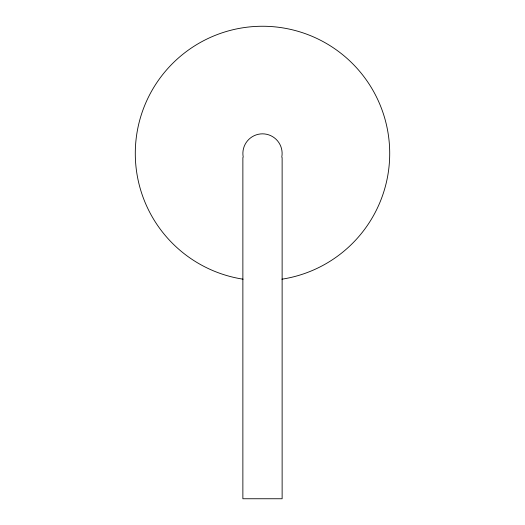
<?xml version="1.0" encoding="UTF-8"?>
<svg xmlns="http://www.w3.org/2000/svg" width="525" height="525" viewBox="0 0 525 525"><rect width="100%" height="100%" fill="white"/><g stroke="black" fill="none" stroke-linecap="round" stroke-linejoin="round"><path stroke-width="0.79" d="M282.128 157.52L282.128 498.75L242.872 498.75L242.872 157.52M243.068 279.182A127.214 127.214 0 0 1 155.728 84.308A127.214 127.214 0 0 1 369.272 84.308A127.214 127.214 0 0 1 281.932 279.182M243.219 157.113A19.628 19.628 0 0 1 262.5 133.836A19.628 19.628 0 0 1 281.781 157.113"/></g></svg>
